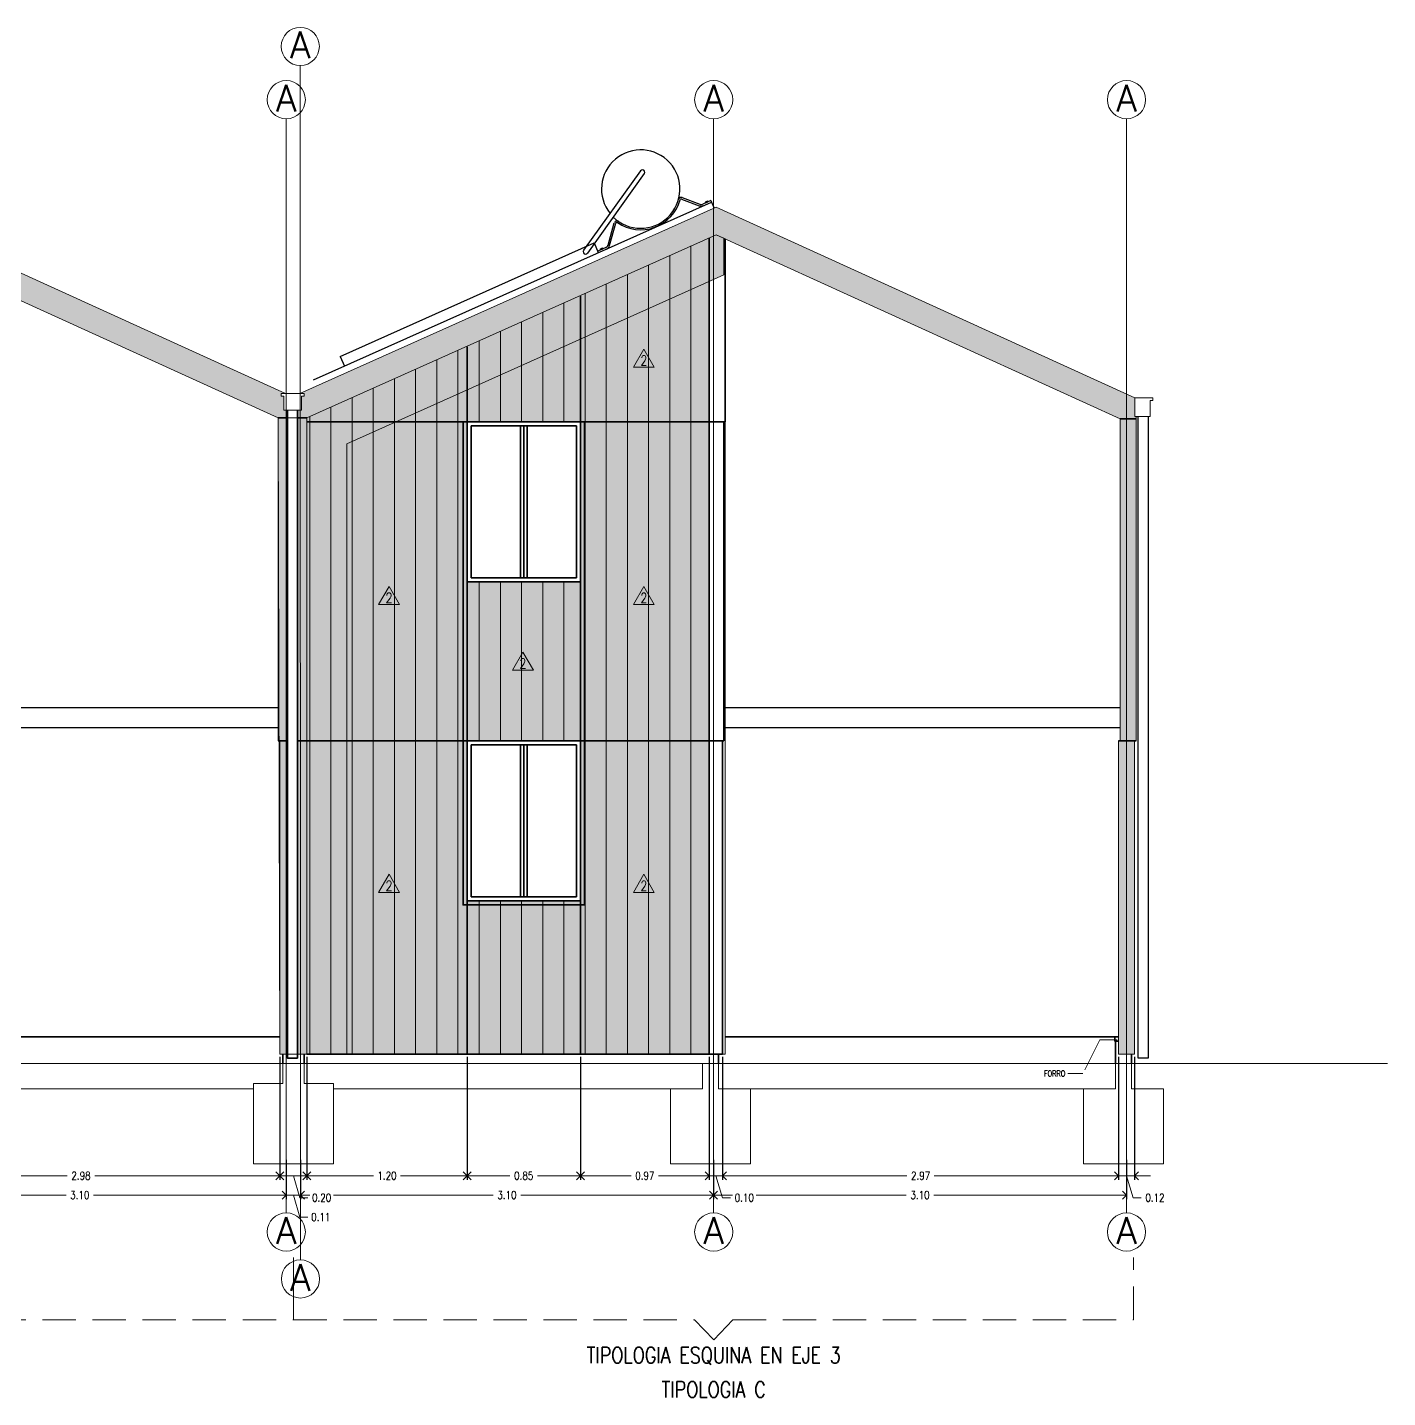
# Model space of a CAD drawing. Header units: inches. Extents: x 10.8 to 60.4, y 12.2 to 79.7.
# Drawn here: x 24.4 to 34.6, y 49.45 to 59.72 of the extents above; entities that cross this region are included whole.
import ezdxf
from ezdxf.enums import TextEntityAlignment as Align

# ---------------------------------------------------------------- set-up
doc = ezdxf.new("R2010")
doc.units = ezdxf.units.IN
doc.header["$MEASUREMENT"] = 0
doc.linetypes.add('HIDDEN', pattern=[0.375, 0.25, -0.125])
doc.layers.get('DEFPOINTS').update_dxf_attribs({"color": 210})
doc.layers.add('_AUX', color=210, linetype='Continuous', lineweight=18, plot=False)
for name, color, linetype, lineweight in [('A-ANNO-DIMS', 3, 'Continuous', 18), ('A-ANNO-SYMB', 3, 'Continuous', 18), ('A-ANNO-TEXT', 3, 'Continuous', 18), ('A-ELEV-IDEN', 3, 'Continuous', 18), ('A-ELEV-MBE1', 7, 'Continuous', 35), ('A-ELEV-MBE2', 4, 'Continuous', 25), ('A-ELEV-PATT', 8, 'Continuous', 18)]:
    doc.layers.add(name, color=color, linetype=linetype, lineweight=lineweight)
doc.styles.add('E-ROMANS', font='romans.shx', dxfattribs={"width": 0.8})
doc.dimstyles.new('E-0050_ARW_12', dxfattribs={"dimscale": 0.001, "dimtxt": 60, "dimasz": 60, "dimexe": 30, "dimexo": 20, "dimgap": 30, "dimtad": 0, "dimzin": 0, "dimdsep": 46, "dimtxsty": 'E-ROMANS', "dimblk": 'OPEN90', "dimcen": 30, "dimclrd": 256, "dimclre": 256, "dimclrt": 256, "dimadec": 0, "dimazin": 0, "dimtfac": 1, "dimtmove": 1, "dimatfit": 3, "dimldrblk": 'OPEN90', "dimfxl": 1, "dimtfill": 1, "dimtolj": 1, "dimtzin": 0, "dimlwd": -1, "dimarcsym": 0})
pattern_1 = [(90, (-437.34775, 65.54567), (-0.15875, 1e-17), [])]

# ---------------------------------------------------------------- blocks, each defined once
blk = doc.blocks.new('_Open90')
at = {"color": 0, "linetype": 'ByBlock', "lineweight": -2}
for p, q in [((0, 0), (-1, 0)), ((-0.5, 0.5), (0, 0)), ((0, 0), (-0.5, -0.5))]:
    blk.add_line(p, q, dxfattribs=at)
blk = doc.blocks.new('*D1598')
at = {"layer": 'A-ANNO-DIMS', "lineweight": -2, "transparency": 16777216}
for p, q in [((23.247, 51.236), (23.247, 50.941)), ((26.344, 51.236), (26.344, 50.941))]:
    blk.add_line(p, q, dxfattribs=at)
at = {"layer": 'A-ANNO-DIMS', "transparency": 16777216}
for p, q in [((23.307, 50.971), (24.693, 50.971)), ((26.284, 50.971), (24.899, 50.971))]:
    blk.add_line(p, q, dxfattribs=at)
at = {"layer": 'DEFPOINTS', "color": 0, "transparency": 16777216}
for p in [(23.247, 51.256), (26.344, 51.256), (26.344, 50.971)]:
    blk.add_point(p, dxfattribs=at)
at = {"layer": 'A-ANNO-DIMS', "transparency": 16777216, "xscale": 0.06, "yscale": 0.06, "zscale": 0.06, "rotation": 180}
blk.add_blockref('_Open90', (23.247, 50.971), dxfattribs=at)
at = {"layer": 'A-ANNO-DIMS', "transparency": 16777216, "xscale": 0.06, "yscale": 0.06, "zscale": 0.06}
blk.add_blockref('_Open90', (26.344, 50.971), dxfattribs=at)
at = {"layer": 'A-ANNO-DIMS', "transparency": 16777216, "insert": (24.796, 50.971), "char_height": 0.06, "attachment_point": 5, "style": 'E-ROMANS', "bg_fill": 3, "box_fill_scale": 1.25, "bg_fill_color": 256, "bg_fill_true_color": 13158600, "bg_fill_transparency": 0}
blk.add_mtext('\\A1;3.10', dxfattribs=at)
blk = doc.blocks.new('*D1599')
at = {"layer": 'A-ANNO-DIMS', "lineweight": -2, "transparency": 16777216}
for p, q in [((26.344, 51.236), (26.344, 50.941)), ((26.45, 51.236), (26.45, 50.941))]:
    blk.add_line(p, q, dxfattribs=at)
at = {"layer": 'A-ANNO-DIMS', "transparency": 16777216}
for p, q in [((26.284, 50.971), (26.224, 50.971)), ((26.344, 50.971), (26.45, 50.971)), ((26.344, 50.971), (26.45, 50.971)), ((26.397, 50.971), (26.446, 50.806)), ((26.51, 50.971), (26.57, 50.971)), ((26.446, 50.806), (26.506, 50.806))]:
    blk.add_line(p, q, dxfattribs=at)
at = {"layer": 'DEFPOINTS', "color": 0, "transparency": 16777216}
for p in [(26.344, 51.256), (26.45, 51.256), (26.45, 50.971)]:
    blk.add_point(p, dxfattribs=at)
at = {"layer": 'A-ANNO-DIMS', "transparency": 16777216, "xscale": 0.06, "yscale": 0.06, "zscale": 0.06}
blk.add_blockref('_Open90', (26.344, 50.971), dxfattribs=at)
at = {"layer": 'A-ANNO-DIMS', "transparency": 16777216, "xscale": 0.06, "yscale": 0.06, "zscale": 0.06, "rotation": 180}
blk.add_blockref('_Open90', (26.45, 50.971), dxfattribs=at)
at = {"layer": 'A-ANNO-DIMS', "transparency": 16777216, "insert": (26.603, 50.806), "char_height": 0.06, "attachment_point": 5, "style": 'E-ROMANS', "bg_fill": 3, "box_fill_scale": 1.25, "bg_fill_color": 256, "bg_fill_true_color": 13158600, "bg_fill_transparency": 0}
blk.add_mtext('\\A1;0.11', dxfattribs=at)
blk = doc.blocks.new('*D1600')
at = {"layer": 'A-ANNO-DIMS', "lineweight": -2, "transparency": 16777216}
for p, q in [((26.45, 51.236), (26.45, 50.941)), ((29.546, 51.236), (29.546, 50.941))]:
    blk.add_line(p, q, dxfattribs=at)
at = {"layer": 'A-ANNO-DIMS', "transparency": 16777216}
for p, q in [((26.51, 50.971), (27.895, 50.971)), ((29.486, 50.971), (28.101, 50.971))]:
    blk.add_line(p, q, dxfattribs=at)
at = {"layer": 'DEFPOINTS', "color": 0, "transparency": 16777216}
for p in [(26.45, 51.256), (29.546, 51.256), (29.546, 50.971)]:
    blk.add_point(p, dxfattribs=at)
at = {"layer": 'A-ANNO-DIMS', "transparency": 16777216, "xscale": 0.06, "yscale": 0.06, "zscale": 0.06, "rotation": 180}
blk.add_blockref('_Open90', (26.45, 50.971), dxfattribs=at)
at = {"layer": 'A-ANNO-DIMS', "transparency": 16777216, "xscale": 0.06, "yscale": 0.06, "zscale": 0.06}
blk.add_blockref('_Open90', (29.546, 50.971), dxfattribs=at)
at = {"layer": 'A-ANNO-DIMS', "transparency": 16777216, "insert": (27.998, 50.971), "char_height": 0.06, "attachment_point": 5, "style": 'E-ROMANS', "bg_fill": 3, "box_fill_scale": 1.25, "bg_fill_color": 256, "bg_fill_true_color": 13158600, "bg_fill_transparency": 0}
blk.add_mtext('\\A1;3.10', dxfattribs=at)
blk = doc.blocks.new('*D1601')
at = {"layer": 'A-ANNO-DIMS', "lineweight": -2, "transparency": 16777216}
for p, q in [((29.546, 51.236), (29.546, 50.941)), ((32.643, 51.236), (32.643, 50.941))]:
    blk.add_line(p, q, dxfattribs=at)
at = {"layer": 'A-ANNO-DIMS', "transparency": 16777216}
for p, q in [((29.606, 50.971), (30.992, 50.971)), ((32.583, 50.971), (31.198, 50.971))]:
    blk.add_line(p, q, dxfattribs=at)
at = {"layer": 'DEFPOINTS', "color": 0, "transparency": 16777216}
for p in [(29.546, 51.256), (32.643, 51.256), (32.643, 50.971)]:
    blk.add_point(p, dxfattribs=at)
at = {"layer": 'A-ANNO-DIMS', "transparency": 16777216, "xscale": 0.06, "yscale": 0.06, "zscale": 0.06, "rotation": 180}
blk.add_blockref('_Open90', (29.546, 50.971), dxfattribs=at)
at = {"layer": 'A-ANNO-DIMS', "transparency": 16777216, "xscale": 0.06, "yscale": 0.06, "zscale": 0.06}
blk.add_blockref('_Open90', (32.643, 50.971), dxfattribs=at)
at = {"layer": 'A-ANNO-DIMS', "transparency": 16777216, "insert": (31.095, 50.971), "char_height": 0.06, "attachment_point": 5, "style": 'E-ROMANS', "bg_fill": 3, "box_fill_scale": 1.25, "bg_fill_color": 256, "bg_fill_true_color": 13158600, "bg_fill_transparency": 0}
blk.add_mtext('\\A1;3.10', dxfattribs=at)
blk = doc.blocks.new('*D1677')
at = {"layer": 'A-ANNO-DIMS', "lineweight": -2, "transparency": 16777216}
for p, q in [((23.316, 52.006), (23.316, 51.086)), ((26.295, 52.006), (26.295, 51.086))]:
    blk.add_line(p, q, dxfattribs=at)
at = {"layer": 'A-ANNO-DIMS', "transparency": 16777216}
for p, q in [((23.376, 51.116), (24.702, 51.116)), ((26.235, 51.116), (24.908, 51.116))]:
    blk.add_line(p, q, dxfattribs=at)
at = {"layer": 'DEFPOINTS', "color": 0, "transparency": 16777216}
for p in [(23.316, 52.026), (26.295, 52.026), (26.295, 51.116)]:
    blk.add_point(p, dxfattribs=at)
at = {"layer": 'A-ANNO-DIMS', "transparency": 16777216, "xscale": 0.06, "yscale": 0.06, "zscale": 0.06, "rotation": 180}
blk.add_blockref('_Open90', (23.316, 51.116), dxfattribs=at)
at = {"layer": 'A-ANNO-DIMS', "transparency": 16777216, "xscale": 0.06, "yscale": 0.06, "zscale": 0.06}
blk.add_blockref('_Open90', (26.295, 51.116), dxfattribs=at)
at = {"layer": 'A-ANNO-DIMS', "transparency": 16777216, "insert": (24.805, 51.116), "char_height": 0.06, "attachment_point": 5, "style": 'E-ROMANS', "bg_fill": 3, "box_fill_scale": 1.25, "bg_fill_color": 256, "bg_fill_true_color": 13158600, "bg_fill_transparency": 0}
blk.add_mtext('\\A1;2.98', dxfattribs=at)
blk = doc.blocks.new('*D1678')
at = {"layer": 'A-ANNO-DIMS', "lineweight": -2, "transparency": 16777216}
for p, q in [((26.295, 52.006), (26.295, 51.086)), ((26.499, 52.006), (26.499, 51.086))]:
    blk.add_line(p, q, dxfattribs=at)
at = {"layer": 'A-ANNO-DIMS', "transparency": 16777216}
for p, q in [((26.355, 51.116), (26.439, 51.116)), ((26.397, 51.116), (26.446, 50.951)), ((26.446, 50.951), (26.506, 50.951))]:
    blk.add_line(p, q, dxfattribs=at)
at = {"layer": 'DEFPOINTS', "color": 0, "transparency": 16777216}
for p in [(26.295, 52.026), (26.499, 52.026), (26.499, 51.116)]:
    blk.add_point(p, dxfattribs=at)
at = {"layer": 'A-ANNO-DIMS', "transparency": 16777216, "xscale": 0.06, "yscale": 0.06, "zscale": 0.06, "rotation": 180}
blk.add_blockref('_Open90', (26.295, 51.116), dxfattribs=at)
at = {"layer": 'A-ANNO-DIMS', "transparency": 16777216, "xscale": 0.06, "yscale": 0.06, "zscale": 0.06}
blk.add_blockref('_Open90', (26.499, 51.116), dxfattribs=at)
at = {"layer": 'A-ANNO-DIMS', "transparency": 16777216, "insert": (26.609, 50.951), "char_height": 0.06, "attachment_point": 5, "style": 'E-ROMANS', "bg_fill": 3, "box_fill_scale": 1.25, "bg_fill_color": 256, "bg_fill_true_color": 13158600, "bg_fill_transparency": 0}
blk.add_mtext('\\A1;0.20', dxfattribs=at)
blk = doc.blocks.new('*D1679')
at = {"layer": 'A-ANNO-DIMS', "lineweight": -2, "transparency": 16777216}
for p, q in [((26.499, 52.006), (26.499, 51.086)), ((27.699, 52.006), (27.699, 51.086))]:
    blk.add_line(p, q, dxfattribs=at)
at = {"layer": 'A-ANNO-DIMS', "transparency": 16777216}
for p, q in [((26.559, 51.116), (26.999, 51.116)), ((27.639, 51.116), (27.199, 51.116))]:
    blk.add_line(p, q, dxfattribs=at)
at = {"layer": 'DEFPOINTS', "color": 0, "transparency": 16777216}
for p in [(26.499, 52.026), (27.699, 52.026), (27.699, 51.116)]:
    blk.add_point(p, dxfattribs=at)
at = {"layer": 'A-ANNO-DIMS', "transparency": 16777216, "xscale": 0.06, "yscale": 0.06, "zscale": 0.06, "rotation": 180}
blk.add_blockref('_Open90', (26.499, 51.116), dxfattribs=at)
at = {"layer": 'A-ANNO-DIMS', "transparency": 16777216, "xscale": 0.06, "yscale": 0.06, "zscale": 0.06}
blk.add_blockref('_Open90', (27.699, 51.116), dxfattribs=at)
at = {"layer": 'A-ANNO-DIMS', "transparency": 16777216, "insert": (27.099, 51.116), "char_height": 0.06, "attachment_point": 5, "style": 'E-ROMANS', "bg_fill": 3, "box_fill_scale": 1.25, "bg_fill_color": 256, "bg_fill_true_color": 13158600, "bg_fill_transparency": 0}
blk.add_mtext('\\A1;1.20', dxfattribs=at)
blk = doc.blocks.new('*D1680')
at = {"layer": 'A-ANNO-DIMS', "lineweight": -2, "transparency": 16777216}
for p, q in [((27.699, 52.006), (27.699, 51.086)), ((28.549, 52.006), (28.549, 51.086))]:
    blk.add_line(p, q, dxfattribs=at)
at = {"layer": 'A-ANNO-DIMS', "transparency": 16777216}
for p, q in [((27.759, 51.116), (28.021, 51.116)), ((28.489, 51.116), (28.227, 51.116))]:
    blk.add_line(p, q, dxfattribs=at)
at = {"layer": 'DEFPOINTS', "color": 0, "transparency": 16777216}
for p in [(27.699, 52.026), (28.549, 52.026), (28.549, 51.116)]:
    blk.add_point(p, dxfattribs=at)
at = {"layer": 'A-ANNO-DIMS', "transparency": 16777216, "xscale": 0.06, "yscale": 0.06, "zscale": 0.06, "rotation": 180}
blk.add_blockref('_Open90', (27.699, 51.116), dxfattribs=at)
at = {"layer": 'A-ANNO-DIMS', "transparency": 16777216, "xscale": 0.06, "yscale": 0.06, "zscale": 0.06}
blk.add_blockref('_Open90', (28.549, 51.116), dxfattribs=at)
at = {"layer": 'A-ANNO-DIMS', "transparency": 16777216, "insert": (28.124, 51.116), "char_height": 0.06, "attachment_point": 5, "style": 'E-ROMANS', "bg_fill": 3, "box_fill_scale": 1.25, "bg_fill_color": 256, "bg_fill_true_color": 13158600, "bg_fill_transparency": 0}
blk.add_mtext('\\A1;0.85', dxfattribs=at)
blk = doc.blocks.new('*D1681')
at = {"layer": 'A-ANNO-DIMS', "lineweight": -2, "transparency": 16777216}
for p, q in [((28.549, 52.006), (28.549, 51.086)), ((29.515, 52.006), (29.515, 51.086))]:
    blk.add_line(p, q, dxfattribs=at)
at = {"layer": 'A-ANNO-DIMS', "transparency": 16777216}
for p, q in [((28.609, 51.116), (28.929, 51.116)), ((29.455, 51.116), (29.135, 51.116))]:
    blk.add_line(p, q, dxfattribs=at)
at = {"layer": 'DEFPOINTS', "color": 0, "transparency": 16777216}
for p in [(28.549, 52.026), (29.515, 52.026), (29.515, 51.116)]:
    blk.add_point(p, dxfattribs=at)
at = {"layer": 'A-ANNO-DIMS', "transparency": 16777216, "xscale": 0.06, "yscale": 0.06, "zscale": 0.06, "rotation": 180}
blk.add_blockref('_Open90', (28.549, 51.116), dxfattribs=at)
at = {"layer": 'A-ANNO-DIMS', "transparency": 16777216, "xscale": 0.06, "yscale": 0.06, "zscale": 0.06}
blk.add_blockref('_Open90', (29.515, 51.116), dxfattribs=at)
at = {"layer": 'A-ANNO-DIMS', "transparency": 16777216, "insert": (29.032, 51.116), "char_height": 0.06, "attachment_point": 5, "style": 'E-ROMANS', "bg_fill": 3, "box_fill_scale": 1.25, "bg_fill_color": 256, "bg_fill_true_color": 13158600, "bg_fill_transparency": 0}
blk.add_mtext('\\A1;0.97', dxfattribs=at)
blk = doc.blocks.new('*D1682')
at = {"layer": 'A-ANNO-DIMS', "lineweight": -2, "transparency": 16777216}
for p, q in [((29.515, 52.006), (29.515, 51.086)), ((29.615, 52.006), (29.615, 51.086))]:
    blk.add_line(p, q, dxfattribs=at)
at = {"layer": 'A-ANNO-DIMS', "transparency": 16777216}
for p, q in [((29.455, 51.116), (29.395, 51.116)), ((29.515, 51.116), (29.615, 51.116)), ((29.515, 51.116), (29.615, 51.116)), ((29.565, 51.116), (29.614, 50.951)), ((29.675, 51.116), (29.735, 51.116)), ((29.614, 50.951), (29.674, 50.951))]:
    blk.add_line(p, q, dxfattribs=at)
at = {"layer": 'DEFPOINTS', "color": 0, "transparency": 16777216}
for p in [(29.515, 52.026), (29.615, 52.026), (29.615, 51.116)]:
    blk.add_point(p, dxfattribs=at)
at = {"layer": 'A-ANNO-DIMS', "transparency": 16777216, "xscale": 0.06, "yscale": 0.06, "zscale": 0.06}
blk.add_blockref('_Open90', (29.515, 51.116), dxfattribs=at)
at = {"layer": 'A-ANNO-DIMS', "transparency": 16777216, "xscale": 0.06, "yscale": 0.06, "zscale": 0.06, "rotation": 180}
blk.add_blockref('_Open90', (29.615, 51.116), dxfattribs=at)
at = {"layer": 'A-ANNO-DIMS', "transparency": 16777216, "insert": (29.777, 50.951), "char_height": 0.06, "attachment_point": 5, "style": 'E-ROMANS', "bg_fill": 3, "box_fill_scale": 1.25, "bg_fill_color": 256, "bg_fill_true_color": 13158600, "bg_fill_transparency": 0}
blk.add_mtext('\\A1;0.10', dxfattribs=at)
blk = doc.blocks.new('*D1683')
at = {"layer": 'A-ANNO-DIMS', "lineweight": -2, "transparency": 16777216}
for p, q in [((29.615, 52.006), (29.615, 51.086)), ((32.583, 52.006), (32.583, 51.086))]:
    blk.add_line(p, q, dxfattribs=at)
at = {"layer": 'A-ANNO-DIMS', "transparency": 16777216}
for p, q in [((29.675, 51.116), (30.996, 51.116)), ((32.523, 51.116), (31.202, 51.116))]:
    blk.add_line(p, q, dxfattribs=at)
at = {"layer": 'DEFPOINTS', "color": 0, "transparency": 16777216}
for p in [(29.615, 52.026), (32.583, 52.026), (32.583, 51.116)]:
    blk.add_point(p, dxfattribs=at)
at = {"layer": 'A-ANNO-DIMS', "transparency": 16777216, "xscale": 0.06, "yscale": 0.06, "zscale": 0.06, "rotation": 180}
blk.add_blockref('_Open90', (29.615, 51.116), dxfattribs=at)
at = {"layer": 'A-ANNO-DIMS', "transparency": 16777216, "xscale": 0.06, "yscale": 0.06, "zscale": 0.06}
blk.add_blockref('_Open90', (32.583, 51.116), dxfattribs=at)
at = {"layer": 'A-ANNO-DIMS', "transparency": 16777216, "insert": (31.099, 51.116), "char_height": 0.06, "attachment_point": 5, "style": 'E-ROMANS', "bg_fill": 3, "box_fill_scale": 1.25, "bg_fill_color": 256, "bg_fill_true_color": 13158600, "bg_fill_transparency": 0}
blk.add_mtext('\\A1;2.97', dxfattribs=at)
blk = doc.blocks.new('*D1684')
at = {"layer": 'A-ANNO-DIMS', "lineweight": -2, "transparency": 16777216}
for p, q in [((32.583, 52.006), (32.583, 51.086)), ((32.703, 52.006), (32.703, 51.086))]:
    blk.add_line(p, q, dxfattribs=at)
at = {"layer": 'A-ANNO-DIMS', "transparency": 16777216}
for p, q in [((32.523, 51.116), (32.463, 51.116)), ((32.583, 51.116), (32.703, 51.116)), ((32.583, 51.116), (32.703, 51.116)), ((32.643, 51.116), (32.692, 50.951)), ((32.763, 51.116), (32.823, 51.116)), ((32.692, 50.951), (32.752, 50.951))]:
    blk.add_line(p, q, dxfattribs=at)
at = {"layer": 'DEFPOINTS', "color": 0, "transparency": 16777216}
for p in [(32.583, 52.026), (32.703, 52.026), (32.703, 51.116)]:
    blk.add_point(p, dxfattribs=at)
at = {"layer": 'A-ANNO-DIMS', "transparency": 16777216, "xscale": 0.06, "yscale": 0.06, "zscale": 0.06}
blk.add_blockref('_Open90', (32.583, 51.116), dxfattribs=at)
at = {"layer": 'A-ANNO-DIMS', "transparency": 16777216, "xscale": 0.06, "yscale": 0.06, "zscale": 0.06, "rotation": 180}
blk.add_blockref('_Open90', (32.703, 51.116), dxfattribs=at)
at = {"layer": 'A-ANNO-DIMS', "transparency": 16777216, "insert": (32.856, 50.951), "char_height": 0.06, "attachment_point": 5, "style": 'E-ROMANS', "bg_fill": 3, "box_fill_scale": 1.25, "bg_fill_color": 256, "bg_fill_true_color": 13158600, "bg_fill_transparency": 0}
blk.add_mtext('\\A1;0.12', dxfattribs=at)

msp = doc.modelspace()

# ---------------------------------------------------------------- hatches: boundary and pattern name
at = {"layer": 'A-ELEV-PATT'}
h = msp.add_hatch(color=252, dxfattribs=at)
h.paths.add_polyline_path([(23.268, 58.375), (20.146, 56.978), (20.178, 56.978), (20.178, 56.958), (20.158, 56.958), (20.158, 56.854), (20.129, 56.854), (20.129, 56.796), (20.2, 56.796), (23.267, 58.169), (26.282, 56.796), (26.353, 56.796), (26.353, 56.854), (26.325, 56.854), (26.325, 56.958), (26.305, 56.958), (26.305, 56.978), (26.337, 56.978)])
h.paths.add_polyline_path([(29.566, 58.169), (32.595, 56.79), (32.715, 56.79), (32.715, 56.807), (32.705, 56.807), (32.705, 56.947), (29.567, 58.375), (26.445, 56.978), (26.477, 56.978), (26.477, 56.958), (26.457, 56.958), (26.457, 56.854), (26.428, 56.854), (26.428, 56.796), (26.499, 56.796)])
h.paths.add_polyline_path([(32.715, 56.79), (32.595, 56.79), (32.595, 54.376), (32.715, 54.376)])
h.paths.add_polyline_path([(32.703, 54.376), (32.583, 54.376), (32.583, 52.026), (32.703, 52.026)])
h.paths.add_polyline_path([(26.353, 54.376), (26.295, 54.376), (26.295, 52.026), (26.353, 52.026)])
h.paths.add_polyline_path([(26.499, 54.376), (26.428, 54.376), (26.428, 52.026), (26.499, 52.026)])
h.paths.add_polyline_path([(26.499, 56.796), (26.428, 56.796), (26.428, 54.376), (26.499, 54.376)])
h.paths.add_polyline_path([(26.353, 56.796), (26.283, 56.796), (26.283, 54.376), (26.353, 54.376)])
h = msp.add_hatch(color=256, dxfattribs=at)
h.paths.add_polyline_path([(29.515, 58.146), (26.499, 56.796), (26.499, 56.766), (29.515, 56.766)])
h.paths.add_polyline_path([(27.699, 56.766), (26.499, 56.766), (26.499, 54.376), (27.699, 54.376), (27.699, 55.566)])
h.paths.add_polyline_path([(29.515, 56.766), (28.549, 56.766), (28.549, 55.566), (28.549, 54.376), (29.515, 54.376), (29.515, 54.376)])
h.paths.add_polyline_path([(29.515, 54.376), (28.549, 54.376), (28.549, 53.176), (28.549, 52.026), (29.515, 52.026)])
h.paths.add_polyline_path([(28.549, 53.176), (27.699, 53.176), (27.699, 52.026), (28.549, 52.026)])
h.paths.add_polyline_path([(27.699, 53.176), (27.699, 54.376), (26.499, 54.376), (26.499, 52.026), (27.699, 52.026)])
h = msp.add_hatch(dxfattribs=at)
h.set_pattern_fill('LINE', color=256, scale=0.05, angle=90, style=0)
h.set_pattern_definition(pattern_1)
h.paths.add_polyline_path([(29.515, 58.146), (26.499, 56.796), (26.499, 56.766), (29.515, 56.766)])
h.paths.add_polyline_path([(27.699, 56.766), (26.499, 56.766), (26.499, 54.376), (27.699, 54.376), (27.699, 55.566)])
h.paths.add_polyline_path([(29.515, 56.766), (28.549, 56.766), (28.549, 55.566), (28.549, 54.376), (29.515, 54.376), (29.515, 54.376)])
h.paths.add_polyline_path([(29.515, 54.376), (28.549, 54.376), (28.549, 53.176), (28.549, 52.026), (29.515, 52.026)])
h.paths.add_polyline_path([(28.549, 53.176), (27.699, 53.176), (27.699, 52.026), (28.549, 52.026)])
h.paths.add_polyline_path([(27.699, 53.176), (27.699, 54.376), (26.499, 54.376), (26.499, 52.026), (27.699, 52.026)])
h = msp.add_hatch(color=252, dxfattribs=at)
h.paths.add_polyline_path([(28.579, 56.766), (28.549, 56.766), (28.549, 55.566), (28.549, 54.376), (28.579, 54.376)])
h.paths.add_polyline_path([(28.579, 54.376), (28.549, 54.376), (28.549, 53.176), (28.549, 53.146), (28.579, 53.146)])
h.paths.add_polyline_path([(28.549, 53.176), (27.699, 53.176), (27.699, 53.146), (28.549, 53.146)])
h.paths.add_polyline_path([(27.699, 54.376), (27.669, 54.376), (27.669, 53.146), (27.699, 53.146), (27.699, 53.176)])
h.paths.add_polyline_path([(27.699, 55.566), (27.699, 56.766), (27.669, 56.766), (27.669, 54.376), (27.699, 54.376)])
msp.add_hatch(color=252, dxfattribs=at).paths.add_polyline_path([(28.549, 55.566), (27.699, 55.566), (27.699, 54.376), (28.549, 54.376)])
h = msp.add_hatch(dxfattribs=at)
h.set_pattern_fill('LINE', color=256, scale=0.05, angle=90, style=0)
h.set_pattern_definition(pattern_1)
h.paths.add_polyline_path([(28.549, 55.566), (27.699, 55.566), (27.699, 54.376), (28.549, 54.376)])

# ---------------------------------------------------------------- linework, layer by layer
at = {"layer": 'A-ANNO-SYMB'}
for p, q in [((26.45, 50.485), (26.449, 59.437)), ((26.344, 50.837), (26.344, 59.038)), ((29.546, 59.038), (29.546, 50.837)), ((32.643, 50.837), (32.643, 59.038)), ((26.283, 54.376), (26.283, 56.796)), ((26.499, 56.796), (26.499, 54.376)), ((32.715, 56.807), (32.715, 54.376)), ((32.595, 54.376), (32.595, 56.79)), ((26.499, 54.376), (26.499, 52.026)), ((32.583, 52.026), (32.583, 54.376)), ((32.703, 54.376), (32.703, 52.026)), ((26.353, 52.026), (26.295, 52.026)), ((26.499, 52.026), (26.428, 52.026)), ((16.986, 51.956), (34.6, 51.956))]:
    msp.add_line(p, q, dxfattribs=at)
for points in [[(26.337, 56.978), (23.268, 58.375)], [(26.445, 56.978), (29.567, 58.375)], [(32.705, 56.947), (29.567, 58.375)], [(26.282, 56.796), (23.267, 58.169)], [(26.499, 56.796), (29.566, 58.169)], [(32.595, 56.79), (29.566, 58.169)], [(32.84, 56.947), (32.84, 56.927), (32.82, 56.927), (32.82, 56.807), (32.705, 56.807), (32.705, 56.947)], [(32.84, 56.947), (32.705, 56.947)], [(26.295, 52.026), (26.295, 54.376)], [(32.703, 52.026), (32.583, 52.026)]]:
    msp.add_lwpolyline(points, dxfattribs=at)
msp.add_lwpolyline([(26.305, 56.978), (26.477, 56.978), (26.477, 56.958), (26.457, 56.958), (26.457, 56.854), (26.325, 56.854), (26.325, 56.958), (26.305, 56.958)], close=True, dxfattribs=at)
for centre in [(26.449, 59.58), (26.344, 59.181), (29.548, 59.181), (32.643, 59.181), (29.548, 50.694), (32.643, 50.694), (26.45, 50.342)]:
    msp.add_circle(centre, 0.143, dxfattribs=at)
at = {"layer": 'A-ANNO-TEXT'}
for points in [[(29.024, 57.312), (29.102, 57.176), (28.946, 57.176)], [(27.114, 55.532), (27.193, 55.396), (27.036, 55.396)], [(29.024, 55.532), (29.102, 55.396), (28.946, 55.396)], [(28.118, 55.041), (28.197, 54.905), (28.04, 54.905)], [(27.114, 53.375), (27.193, 53.239), (27.036, 53.239)], [(29.024, 53.375), (29.102, 53.239), (28.946, 53.239)]]:
    msp.add_lwpolyline(points, close=True, dxfattribs=at)
at = {"layer": 'A-ANNO-TEXT', "linetype": 'HIDDEN'}
for points in [[(20.098, 50.502), (20.098, 50.035), (23.106, 50.035), (23.249, 49.886), (23.392, 50.035), (26.397, 50.035), (26.397, 50.502)], [(26.397, 50.502), (26.397, 50.035), (29.405, 50.035), (29.548, 49.886), (29.691, 50.035), (32.696, 50.035), (32.696, 50.502)]]:
    msp.add_lwpolyline(points, dxfattribs=at)
at = {"layer": 'A-ELEV-IDEN'}
for p, q in [((26.317, 51.806), (26.317, 51.956)), ((26.477, 51.806), (26.477, 51.956)), ((29.464, 51.766), (29.464, 51.956)), ((29.584, 51.766), (29.584, 51.956)), ((32.561, 51.766), (32.561, 51.956)), ((32.681, 51.766), (32.681, 51.956))]:
    msp.add_line(p, q, dxfattribs=at)
at = {"layer": 'A-ELEV-MBE1'}
for p, q in [((29.515, 54.376), (29.515, 58.146)), ((28.549, 56.766), (28.549, 57.708)), ((27.699, 56.766), (27.699, 57.328)), ((26.353, 56.796), (26.282, 56.796)), ((26.353, 56.796), (26.283, 56.796)), ((26.499, 56.796), (26.428, 56.796)), ((26.499, 56.796), (26.428, 56.796)), ((29.635, 56.766), (26.499, 56.766)), ((27.699, 56.766), (27.699, 55.566)), ((27.699, 56.766), (28.549, 56.766)), ((27.729, 56.736), (28.519, 56.736)), ((27.729, 55.596), (27.729, 56.736)), ((28.099, 56.736), (28.099, 55.596)), ((28.124, 56.736), (28.124, 55.596)), ((28.149, 56.736), (28.149, 55.596)), ((28.519, 55.596), (28.519, 56.736)), ((28.549, 56.766), (28.549, 55.566)), ((29.625, 56.766), (29.625, 54.376)), ((32.595, 56.79), (32.715, 56.79)), ((27.699, 55.566), (28.549, 55.566)), ((27.699, 54.376), (27.699, 55.566)), ((27.729, 55.596), (28.519, 55.596)), ((28.549, 54.376), (28.549, 55.566)), ((26.353, 54.376), (26.283, 54.376)), ((27.699, 54.376), (26.428, 54.376)), ((27.699, 54.376), (27.699, 53.176)), ((27.699, 54.376), (28.549, 54.376)), ((27.729, 54.346), (28.519, 54.346)), ((27.729, 53.206), (27.729, 54.346)), ((28.099, 54.346), (28.099, 53.206)), ((28.124, 54.346), (28.124, 53.206)), ((28.149, 54.346), (28.149, 53.206)), ((28.519, 53.206), (28.519, 54.346)), ((28.549, 54.376), (28.549, 53.176)), ((28.549, 54.376), (29.625, 54.376)), ((29.515, 52.026), (29.515, 54.376)), ((29.615, 54.376), (29.615, 52.026)), ((32.583, 54.376), (32.715, 54.376)), ((27.729, 53.206), (28.519, 53.206)), ((27.699, 53.176), (28.549, 53.176)), ((27.699, 53.176), (27.699, 52.026)), ((28.549, 53.176), (28.549, 52.026)), ((23.316, 52.156), (26.294, 52.156)), ((29.635, 52.156), (32.561, 52.156)), ((26.317, 52.026), (26.317, 51.956)), ((26.477, 51.956), (26.477, 52.026)), ((26.499, 52.026), (29.615, 52.026))]:
    msp.add_line(p, q, dxfattribs=at)
for points in [[(29.635, 56.766), (29.635, 58.138)], [(26.353, 56.854), (26.353, 51.997), (26.428, 51.997), (26.428, 56.854)], [(32.583, 52.156), (32.555, 52.156), (32.555, 52.125), (32.583, 52.125)], [(32.561, 52.156), (32.583, 52.156)], [(32.561, 51.956), (32.561, 52.125)], [(29.584, 51.956), (29.584, 52.026)], [(32.681, 52.026), (32.681, 51.956)]]:
    msp.add_lwpolyline(points, dxfattribs=at)
msp.add_lwpolyline([(27.669, 56.766), (28.579, 56.766), (28.579, 53.146), (27.669, 53.146)], close=True, dxfattribs=at)
at = {"layer": 'A-ELEV-MBE2'}
for p, q in [((28.999, 58.648), (28.573, 58.052)), ((29.028, 58.627), (28.601, 58.031)), ((29.311, 58.447), (29.443, 58.397)), ((29.307, 58.436), (29.439, 58.386)), ((29.527, 58.425), (29.466, 58.398)), ((29.487, 58.415), (29.5, 58.421)), ((29.489, 58.409), (29.487, 58.414)), ((29.492, 58.41), (29.49, 58.416)), ((29.498, 58.419), (29.501, 58.414)), ((29.501, 58.421), (29.503, 58.415)), ((29.527, 58.425), (29.532, 58.414)), ((28.756, 58.091), (28.803, 58.259)), ((28.767, 58.088), (28.814, 58.256)), ((28.739, 58.072), (28.679, 58.045)), ((28.679, 58.045), (28.683, 58.035)), ((28.699, 58.062), (28.713, 58.068)), ((28.702, 58.056), (28.699, 58.062)), ((28.705, 58.057), (28.702, 58.063)), ((28.71, 58.067), (28.713, 58.061)), ((28.713, 58.068), (28.716, 58.062)), ((23.326, 54.626), (26.283, 54.626)), ((29.625, 54.626), (32.595, 54.626)), ((23.326, 54.476), (26.283, 54.476)), ((29.625, 54.476), (32.595, 54.476))]:
    msp.add_line(p, q, dxfattribs=at)
for points in [[(26.549, 57.08), (29.532, 58.414)], [(29.532, 58.414), (29.552, 58.369)], [(26.749, 57.256), (28.651, 58.108)], [(28.651, 58.108), (28.683, 58.035)], [(26.749, 57.256), (26.781, 57.183)]]:
    msp.add_lwpolyline(points, dxfattribs=at)
for centre, radius, start, end in [((29.001, 58.511), 0.294, 225.5684, 218.4373), ((29.014, 58.637), 0.0178, 323.5018, 144.7184), ((29.304, 58.428), 0.0208, 69.1101, 160.1951), ((29.304, 58.428), 0.00927, 69.1393, 157.4318), ((29.001, 58.511), 0.305, 235.3503, 344.8856), ((29.454, 58.425), 0.0414, 249.1101, 294.1101), ((29.454, 58.425), 0.0298, 249.1101, 294.1101), ((29.487, 58.414), 0.000537, 114.1101, 204.1101), ((29.489, 58.415), 0.000537, 24.1101, 114.1101), ((29.49, 58.409), 0.000537, 204.1101, 294.1101), ((29.49, 58.416), 0.000537, 114.1101, 204.1101), ((29.493, 58.41), 0.000537, 204.1101, 294.1101), ((29.492, 58.41), 0.000537, 294.1101, 24.1101), ((29.497, 58.419), 0.000537, 24.1101, 114.1101), ((29.498, 58.42), 0.000537, 114.1101, 204.1101), ((29.5, 58.42), 0.000537, 24.1101, 114.1101), ((29.5, 58.413), 0.000537, 294.1101, 24.1101), ((29.501, 58.414), 0.000537, 204.1101, 294.1101), ((29.503, 58.415), 0.000537, 294.1101, 24.1101), ((28.823, 58.252), 0.0208, 59.8894, 159.9915), ((28.823, 58.252), 0.00926, 62.3083, 153.6229), ((28.587, 58.041), 0.0178, 144.1101, 325.08), ((28.699, 58.062), 0.000537, 114.1101, 204.1101), ((28.701, 58.063), 0.000537, 24.1101, 114.1101), ((28.702, 58.063), 0.000537, 114.1101, 204.1101), ((28.702, 58.056), 0.000537, 204.1101, 294.1101), ((28.704, 58.057), 0.000537, 294.1101, 24.1101), ((28.705, 58.058), 0.000537, 204.1101, 294.1101), ((28.711, 58.067), 0.000537, 114.1101, 204.1101), ((28.71, 58.067), 0.000537, 24.1101, 114.1101), ((28.713, 58.068), 0.000537, 24.1101, 114.1101), ((28.713, 58.061), 0.000537, 204.1101, 294.1101), ((28.712, 58.061), 0.000537, 294.1101, 24.1101), ((28.715, 58.062), 0.000537, 294.1101, 24.1101), ((28.727, 58.099), 0.0298, 294.1101, 344.1101), ((28.727, 58.099), 0.0414, 294.1101, 344.1101)]:
    msp.add_arc(centre, radius, start, end, dxfattribs=at)

# ---------------------------------------------------------------- texts
at = {"layer": 'A-ANNO-TEXT', "char_height": 0.075, "attachment_point": 5, "rotation": 359.9995, "style": 'E-ROMANS'}
for insert in [(29.024, 57.226), (27.114, 55.446), (29.024, 55.446), (28.118, 54.955), (27.114, 53.289), (29.024, 53.289)]:
    msp.add_mtext('\\pi-0.45,l0.45,t0.45;2', dxfattribs=dict(at, insert=insert))
at = {"layer": 'A-ANNO-TEXT', "char_height": 0.12, "attachment_point": 5, "style": 'E-ROMANS'}
for s, insert in [('\\pi-0.36,l0.36,t0.36;TIPOLOGIA ESQUINA EN EJE 3', (29.548, 49.765)), ('\\pi-0.36,l0.36,t0.36;TIPOLOGIA C', (29.548, 49.513))]:
    msp.add_mtext(s, dxfattribs=dict(at, insert=insert))
at = {"layer": 'A-ANNO-TEXT', "style": 'E-ROMANS'}
for p in [(26.449, 59.591), (26.344, 59.192), (29.548, 59.192), (32.643, 59.192), (29.548, 50.705), (32.643, 50.705), (26.45, 50.353)]:
    msp.add_attdef('A', text='0.00', height=0.2, dxfattribs=at).set_placement(p, align=Align.MIDDLE_CENTER)

# ---------------------------------------------------------------- next in the draw order: dimensions: what is measured, and where the dimension line sits
at = {"layer": 'A-ANNO-DIMS'}
dim = msp.add_linear_dim(base=(26.344, 50.971), p1=(23.247, 51.256), p2=(26.344, 51.256), dimstyle='E-0050_ARW_12', dxfattribs=at)
dim.commit()
dim.dimension.update_dxf_attribs({"geometry": '*D1598', "text_midpoint": (24.796, 50.971)})

# ---------------------------------------------------------------- next in the draw order: dimensions: what is measured, and where the dimension line sits
dim = msp.add_linear_dim(base=(26.45, 50.971), p1=(26.344, 51.256), p2=(26.45, 51.256), dimstyle='E-0050_ARW_12', dxfattribs=at)
dim.commit()
dim.dimension.update_dxf_attribs({"geometry": '*D1599', "text_midpoint": (26.536, 50.806)})

# ---------------------------------------------------------------- next in the draw order: linework, layer by layer
at = {"layer": 'A-ANNO-SYMB'}
msp.add_circle((26.344, 50.694), 0.143, dxfattribs=at)

# ---------------------------------------------------------------- next in the draw order: texts
at = {"layer": 'A-ANNO-TEXT', "style": 'E-ROMANS'}
msp.add_attdef('A', text='0.00', height=0.2, dxfattribs=at).set_placement((26.344, 50.705), align=Align.MIDDLE_CENTER)

# ---------------------------------------------------------------- next in the draw order: dimensions: what is measured, and where the dimension line sits
at = {"layer": 'A-ANNO-DIMS'}
dim = msp.add_linear_dim(base=(29.546, 50.971), p1=(26.45, 51.256), p2=(29.546, 51.256), dimstyle='E-0050_ARW_12', dxfattribs=at)
dim.commit()
dim.dimension.update_dxf_attribs({"geometry": '*D1600', "text_midpoint": (27.998, 50.971)})

# ---------------------------------------------------------------- next in the draw order: linework, layer by layer
at = {"layer": 'A-ELEV-IDEN'}
msp.add_lwpolyline([(26.477, 51.806), (26.697, 51.806), (26.697, 51.206), (26.097, 51.206), (26.097, 51.806), (26.317, 51.806)], dxfattribs=at)

# ---------------------------------------------------------------- next in the draw order: dimensions: what is measured, and where the dimension line sits
at = {"layer": 'A-ANNO-DIMS'}
dim = msp.add_linear_dim(base=(32.643, 50.971), p1=(29.546, 51.256), p2=(32.643, 51.256), dimstyle='E-0050_ARW_12', dxfattribs=at)
dim.commit()
dim.dimension.update_dxf_attribs({"geometry": '*D1601', "text_midpoint": (31.095, 50.971)})

# ---------------------------------------------------------------- next in the draw order: linework, layer by layer
at = {"layer": 'A-ELEV-IDEN'}
for points in [[(29.584, 51.766), (29.824, 51.766), (29.824, 51.206), (29.224, 51.206), (29.224, 51.766), (29.464, 51.766)], [(32.681, 51.766), (32.921, 51.766), (32.921, 51.206), (32.321, 51.206), (32.321, 51.766), (32.561, 51.766)]]:
    msp.add_lwpolyline(points, dxfattribs=at)

# ---------------------------------------------------------------- next in the draw order: dimensions: what is measured, and where the dimension line sits
at = {"layer": 'A-ANNO-DIMS'}
dim = msp.add_linear_dim(base=(26.295, 51.116), p1=(23.316, 52.026), p2=(26.295, 52.026), dimstyle='E-0050_ARW_12', dxfattribs=at)
dim.commit()
dim.dimension.update_dxf_attribs({"geometry": '*D1677', "text_midpoint": (24.805, 51.116)})

# ---------------------------------------------------------------- next in the draw order: linework, layer by layer
at = {"layer": 'A-ELEV-IDEN'}
msp.add_line((23.525, 51.766), (26.097, 51.766), dxfattribs=at)

# ---------------------------------------------------------------- next in the draw order: dimensions: what is measured, and where the dimension line sits
at = {"layer": 'A-ANNO-DIMS'}
dim = msp.add_linear_dim(base=(26.499, 51.116), p1=(26.295, 52.026), p2=(26.499, 52.026), dimstyle='E-0050_ARW_12', dxfattribs=at)
dim.commit()
dim.dimension.update_dxf_attribs({"geometry": '*D1678', "text_midpoint": (26.536, 50.951)})

# ---------------------------------------------------------------- next in the draw order: dimensions: what is measured, and where the dimension line sits
dim = msp.add_linear_dim(base=(27.699, 51.116), p1=(26.499, 52.026), p2=(27.699, 52.026), dimstyle='E-0050_ARW_12', dxfattribs=at)
dim.commit()
dim.dimension.update_dxf_attribs({"geometry": '*D1679', "text_midpoint": (27.099, 51.116)})

# ---------------------------------------------------------------- next in the draw order: dimensions: what is measured, and where the dimension line sits
dim = msp.add_linear_dim(base=(28.549, 51.116), p1=(27.699, 52.026), p2=(28.549, 52.026), dimstyle='E-0050_ARW_12', dxfattribs=at)
dim.commit()
dim.dimension.update_dxf_attribs({"geometry": '*D1680', "text_midpoint": (28.124, 51.116)})

# ---------------------------------------------------------------- next in the draw order: dimensions: what is measured, and where the dimension line sits
dim = msp.add_linear_dim(base=(29.515, 51.116), p1=(28.549, 52.026), p2=(29.515, 52.026), dimstyle='E-0050_ARW_12', dxfattribs=at)
dim.commit()
dim.dimension.update_dxf_attribs({"geometry": '*D1681', "text_midpoint": (29.032, 51.116)})

# ---------------------------------------------------------------- next in the draw order: linework, layer by layer
at = {"layer": 'A-ELEV-IDEN'}
msp.add_line((26.697, 51.766), (29.224, 51.766), dxfattribs=at)

# ---------------------------------------------------------------- next in the draw order: dimensions: what is measured, and where the dimension line sits
at = {"layer": 'A-ANNO-DIMS'}
dim = msp.add_linear_dim(base=(29.615, 51.116), p1=(29.515, 52.026), p2=(29.615, 52.026), dimstyle='E-0050_ARW_12', dxfattribs=at)
dim.commit()
dim.dimension.update_dxf_attribs({"geometry": '*D1682', "text_midpoint": (29.704, 50.951)})

# ---------------------------------------------------------------- next in the draw order: dimensions: what is measured, and where the dimension line sits
dim = msp.add_linear_dim(base=(32.583, 51.116), p1=(29.615, 52.026), p2=(32.583, 52.026), dimstyle='E-0050_ARW_12', dxfattribs=at)
dim.commit()
dim.dimension.update_dxf_attribs({"geometry": '*D1683', "text_midpoint": (31.099, 51.116)})

# ---------------------------------------------------------------- next in the draw order: hatches: boundary and pattern name
at = {"layer": 'A-ELEV-PATT'}
h = msp.add_hatch(dxfattribs=at)
h.set_pattern_fill('DOTS', color=256, scale=0.03, angle=90, style=0)
h.set_pattern_definition([(90, (-431.04871, 65.54567), (-0.047625, 0.0238125), [0, -0.047625])])
h.paths.add_polyline_path([(29.625, 57.867), (29.625, 58.142), (29.566, 58.169), (26.499, 56.796), (26.499, 52.026), (26.799, 52.026), (26.799, 56.602)])

# ---------------------------------------------------------------- next in the draw order: linework, layer by layer
at = {"layer": '_AUX'}
msp.add_lwpolyline([(26.295, 52.026), (26.282, 56.796), (26.499, 56.796), (29.566, 58.169), (29.635, 58.138), (29.635, 52.026), (26.295, 52.026)], dxfattribs=at)
msp.add_lwpolyline([(29.625, 57.867), (29.625, 58.142), (29.566, 58.169), (26.499, 56.796), (26.499, 52.026), (26.799, 52.026), (26.799, 56.602)], close=True, dxfattribs=at)
at = {"layer": 'A-ELEV-IDEN'}
msp.add_line((29.824, 51.766), (32.321, 51.766), dxfattribs=at)

# ---------------------------------------------------------------- next in the draw order: texts
at = {"layer": 'A-ANNO-TEXT', "linetype": 'HIDDEN', "insert": (32.184, 51.882), "char_height": 0.045, "attachment_point": 6, "style": 'E-ROMANS'}
msp.add_mtext('\\pi-0.135,l0.135,t0.135;FORRO', dxfattribs=at)

# ---------------------------------------------------------------- next in the draw order: dimensions: what is measured, and where the dimension line sits
at = {"layer": 'A-ANNO-DIMS'}
dim = msp.add_linear_dim(base=(32.703, 51.116), p1=(32.583, 52.026), p2=(32.703, 52.026), dimstyle='E-0050_ARW_12', dxfattribs=at)
dim.commit()
dim.dimension.update_dxf_attribs({"geometry": '*D1684', "text_midpoint": (32.782, 50.951)})

# ---------------------------------------------------------------- next in the draw order: linework, layer by layer
at = {"layer": 'A-ANNO-SYMB', "linetype": 'HIDDEN'}
msp.add_lwpolyline([(32.572, 52.133), (32.443, 52.133), (32.315, 51.882), (32.204, 51.882)], dxfattribs=at)
at = {"layer": 'A-ELEV-MBE2'}
msp.add_lwpolyline([(32.804, 56.807), (32.804, 51.997), (32.729, 51.997), (32.729, 56.807)], dxfattribs=at)

doc.saveas('drawing.dxf')
